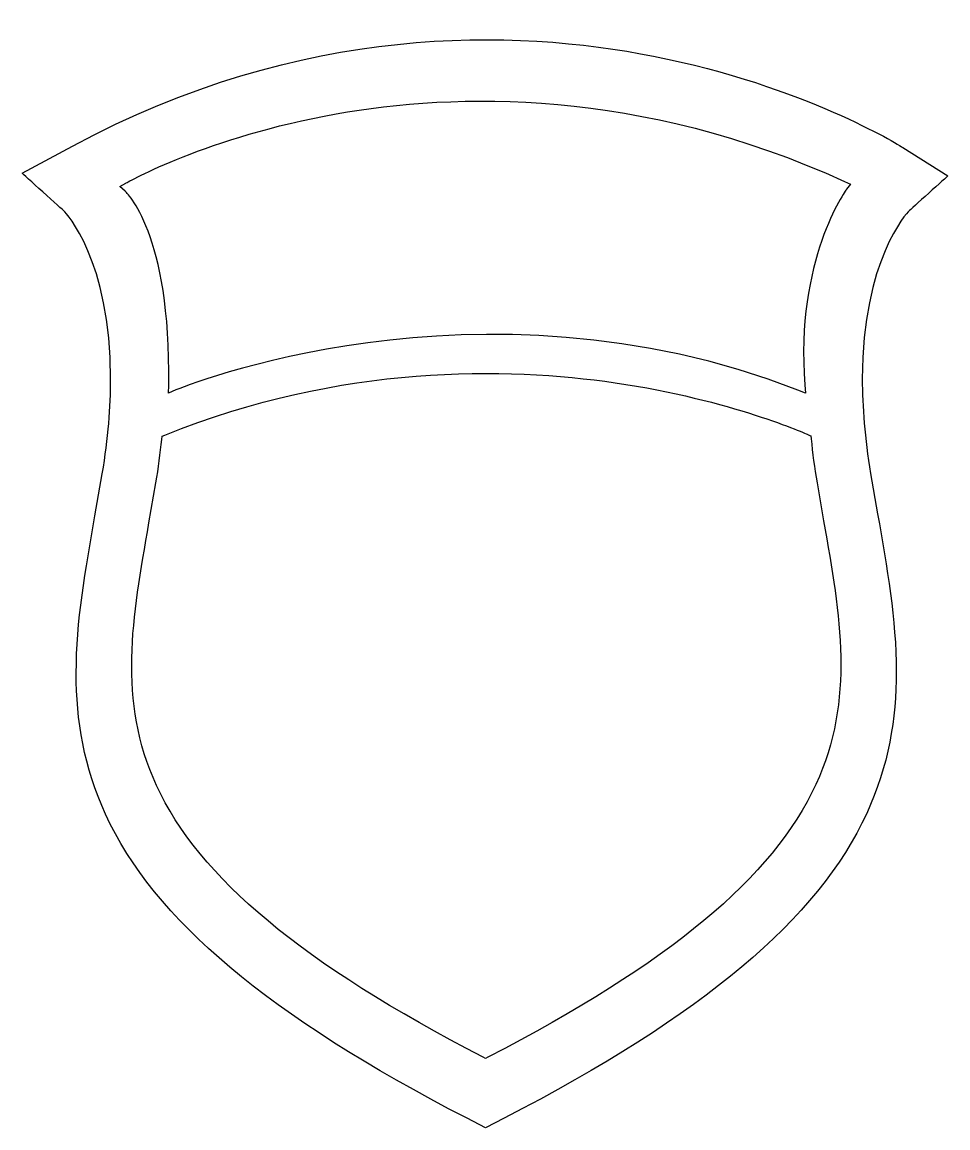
# Model space of a CAD drawing. Header units: centimetres. Extents: x -7.5 to 7.5, y -8.8 to 9.1.
import ezdxf

# ---------------------------------------------------------------- set-up
doc = ezdxf.new("R2010")
doc.units = ezdxf.units.CM
doc.header["$MEASUREMENT"] = 0
doc.layers.add('Camada 1', color=7, linetype='Continuous')

msp = doc.modelspace()

# ---------------------------------------------------------------- linework, layer by layer
at = {"layer": 'Camada 1'}
msp.add_open_spline([(-6.67914, 7.08802), (-6.67914, 7.08802), (-7.49488, 6.64833), (-7.49488, 6.64833), (-7.49488, 6.64833), (-7.49488, 6.64833), (-6.8285, 6.0468), (-6.81424, 6.03415), (-6.81424, 6.03415), (-6.78979, 6.00954), (-6.06137, 5.24471), (-6.06137, 3.31585), (-6.06137, 3.31585), (-6.06137, 2.86894), (-6.10077, 2.35965), (-6.19678, 1.78256), (-6.19678, 1.78256), (-6.19678, 1.78256), (-6.31579, 1.09911), (-6.31579, 1.09911), (-6.31579, 1.09911), (-6.46909, 0.23218), (-6.61861, -0.61012), (-6.61861, -1.44801), (-6.61861, -1.44801), (-6.61861, -2.20776), (-6.496, -2.96389), (-6.14331, -3.73253), (-6.14331, -3.73253), (-5.36287, -5.43322), (-3.50346, -6.9972), (-0.29147, -8.65457), (-0.29147, -8.65457), (-0.29147, -8.65457), (0.00806, -8.80999), (0.00806, -8.80999), (0.00806, -8.80999), (0.00806, -8.80999), (0.30834, -8.65407), (0.30834, -8.65407), (0.30834, -8.65407), (3.53083, -6.99143), (5.39697, -5.42303), (6.1805, -3.71806), (6.1805, -3.71806), (6.53602, -2.9455), (6.65879, -2.18459), (6.65879, -1.42023), (6.65879, -1.42023), (6.65879, -0.58023), (6.51009, 0.26405), (6.35679, 1.13358), (6.35679, 1.13358), (6.35679, 1.13358), (6.24418, 1.78567), (6.24418, 1.78567), (6.24418, 1.78567), (6.148, 2.36143), (6.10895, 2.87004), (6.10895, 3.31647), (6.10895, 3.31647), (6.10895, 5.24597), (6.83899, 6.01064), (6.86198, 6.03411), (6.86198, 6.03411), (6.87905, 6.04954), (7.49484, 6.60561), (7.49484, 6.60561), (7.49484, 6.60561), (7.49484, 6.60561), (6.76515, 7.06548), (6.76515, 7.06548), (6.76515, 7.06548), (6.7008, 7.1062), (5.16654, 8.06076), (2.73086, 8.54363), (2.73086, 8.54363), (0.49416, 8.98749), (-2.95458, 9.09514), (-6.67914, 7.08802)], degree=3, knots=[0, 0, 0, 0, 0.04761905, 0.04761905, 0.04761905, 0.04761905, 0.0952381, 0.0952381, 0.0952381, 0.0952381, 0.14285714, 0.14285714, 0.14285714, 0.14285714, 0.19047619, 0.19047619, 0.19047619, 0.19047619, 0.23809524, 0.23809524, 0.23809524, 0.23809524, 0.28571429, 0.28571429, 0.28571429, 0.28571429, 0.33333333, 0.33333333, 0.33333333, 0.33333333, 0.38095238, 0.38095238, 0.38095238, 0.38095238, 0.42857143, 0.42857143, 0.42857143, 0.42857143, 0.47619048, 0.47619048, 0.47619048, 0.47619048, 0.52380952, 0.52380952, 0.52380952, 0.52380952, 0.57142857, 0.57142857, 0.57142857, 0.57142857, 0.61904762, 0.61904762, 0.61904762, 0.61904762, 0.66666667, 0.66666667, 0.66666667, 0.66666667, 0.71428571, 0.71428571, 0.71428571, 0.71428571, 0.76190476, 0.76190476, 0.76190476, 0.76190476, 0.80952381, 0.80952381, 0.80952381, 0.80952381, 0.85714286, 0.85714286, 0.85714286, 0.85714286, 0.9047619, 0.9047619, 0.9047619, 0.9047619, 1, 1, 1, 1], dxfattribs=at)
at = {"layer": 'Camada 1', "color": 7, "lineweight": 25}
for points, knots in [([(-2.40935, 7.60946), (-4.48868, 7.23952), (-5.80041, 6.49733), (-5.81305, 6.48979), (-5.81305, 6.48979), (-5.81305, 6.48979), (-5.91431, 6.432), (-5.91431, 6.432), (-5.91431, 6.432), (-5.91431, 6.432), (-5.82552, 6.35551), (-5.82552, 6.35551), (-5.82552, 6.35551), (-5.81798, 6.34892), (-5.08138, 5.68585), (-5.12157, 3.21506), (-5.12157, 3.21506), (-5.12157, 3.21506), (-5.12387, 3.08869), (-5.12387, 3.08869), (-5.12387, 3.08869), (-5.12387, 3.08869), (-5.007, 3.13825), (-5.007, 3.13825), (-5.007, 3.13825), (-4.9589, 3.15828), (-0.11647, 5.15326), (5.06746, 3.13727), (5.06746, 3.13727), (5.06746, 3.13727), (5.19023, 3.08935), (5.19023, 3.08935), (5.19023, 3.08935), (5.19023, 3.08935), (5.17975, 3.22064), (5.17975, 3.22064), (5.17975, 3.22064), (5.01724, 5.23481), (5.84613, 6.37847), (5.85465, 6.38998), (5.85465, 6.38998), (5.85465, 6.38998), (5.91537, 6.47171), (5.91537, 6.47171), (5.91537, 6.47171), (5.91537, 6.47171), (5.82247, 6.51439), (5.82247, 6.51439), (5.82247, 6.51439), (2.49293, 8.03753), (-0.49183, 7.95053), (-2.40935, 7.60946)], [0, 0, 0, 0, 0.07142857, 0.07142857, 0.07142857, 0.07142857, 0.14285714, 0.14285714, 0.14285714, 0.14285714, 0.21428571, 0.21428571, 0.21428571, 0.21428571, 0.28571429, 0.28571429, 0.28571429, 0.28571429, 0.35714286, 0.35714286, 0.35714286, 0.35714286, 0.42857143, 0.42857143, 0.42857143, 0.42857143, 0.5, 0.5, 0.5, 0.5, 0.57142857, 0.57142857, 0.57142857, 0.57142857, 0.64285714, 0.64285714, 0.64285714, 0.64285714, 0.71428571, 0.71428571, 0.71428571, 0.71428571, 0.78571429, 0.78571429, 0.78571429, 0.78571429, 0.85714286, 0.85714286, 0.85714286, 0.85714286, 1, 1, 1, 1]), ([(-5.18298, 2.4074), (-5.18298, 2.4074), (-5.2291, 2.38854), (-5.2291, 2.38854), (-5.2291, 2.38854), (-5.2291, 2.38854), (-5.23402, 2.33914), (-5.23402, 2.33914), (-5.23402, 2.33914), (-5.25585, 2.11395), (-5.28752, 1.87712), (-5.32774, 1.63551), (-5.32774, 1.63551), (-5.32774, 1.63551), (-5.44051, 0.98657), (-5.44051, 0.98657), (-5.44051, 0.98657), (-5.71393, -0.5564), (-5.95028, -1.88897), (-5.31856, -3.26568), (-5.31856, -3.26568), (-4.63366, -4.75827), (-2.95297, -6.15649), (-0.02869, -7.66599), (-0.02869, -7.66599), (-0.02869, -7.66599), (0.00888, -7.68533), (0.00888, -7.68533), (0.00888, -7.68533), (0.00888, -7.68533), (0.04695, -7.66599), (0.04695, -7.66599), (0.04695, -7.66599), (2.98166, -6.15107), (4.66856, -4.74875), (5.35658, -3.25189), (5.35658, -3.25189), (5.99145, -1.87061), (5.75576, -0.53229), (5.48265, 1.0174), (5.48265, 1.0174), (5.48265, 1.0174), (5.37563, 1.63549), (5.37563, 1.63549), (5.37563, 1.63549), (5.33528, 1.87711), (5.30343, 2.1164), (5.28078, 2.34714), (5.28078, 2.34714), (5.28078, 2.34714), (5.27618, 2.39392), (5.27618, 2.39392), (5.27618, 2.39392), (5.27618, 2.39392), (5.23319, 2.41363), (5.23319, 2.41363), (5.23319, 2.41363), (5.22105, 2.41937), (3.99303, 2.9792), (2.10555, 3.25543), (2.10555, 3.25543), (0.36417, 3.51019), (-2.31383, 3.56993), (-5.18298, 2.4074)], [0, 0, 0, 0, 0.05882353, 0.05882353, 0.05882353, 0.05882353, 0.11764706, 0.11764706, 0.11764706, 0.11764706, 0.17647059, 0.17647059, 0.17647059, 0.17647059, 0.23529412, 0.23529412, 0.23529412, 0.23529412, 0.29411765, 0.29411765, 0.29411765, 0.29411765, 0.35294118, 0.35294118, 0.35294118, 0.35294118, 0.41176471, 0.41176471, 0.41176471, 0.41176471, 0.47058824, 0.47058824, 0.47058824, 0.47058824, 0.52941176, 0.52941176, 0.52941176, 0.52941176, 0.58823529, 0.58823529, 0.58823529, 0.58823529, 0.64705882, 0.64705882, 0.64705882, 0.64705882, 0.70588235, 0.70588235, 0.70588235, 0.70588235, 0.76470588, 0.76470588, 0.76470588, 0.76470588, 0.82352941, 0.82352941, 0.82352941, 0.82352941, 0.88235294, 0.88235294, 0.88235294, 0.88235294, 1, 1, 1, 1])]:
    msp.add_open_spline(points, degree=3, knots=knots, dxfattribs=at)

doc.saveas('drawing.dxf')
